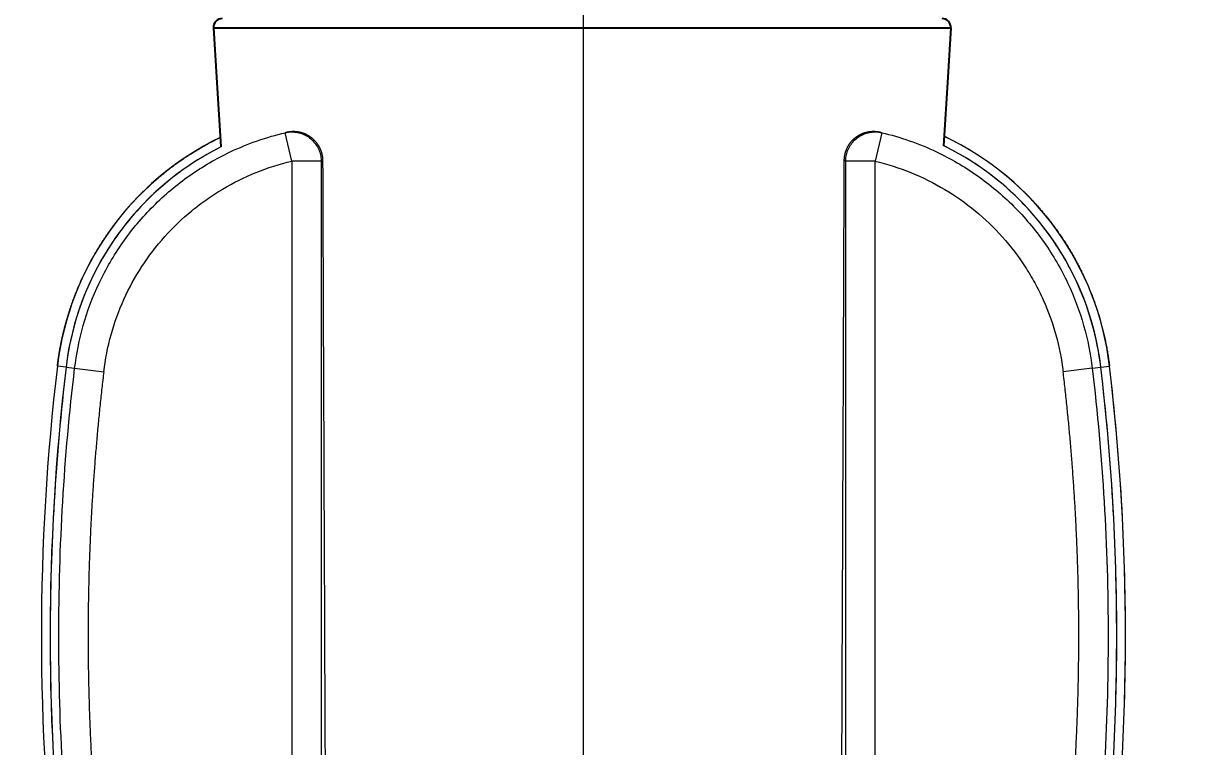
# Model space of a CAD drawing. Extents: x 0 to 3160, y 0 to 2315.
# Drawn here: x 2077.5 to 2117.23, y 812.48 to 837.17 of the extents above; entities that cross this region are included whole.
import ezdxf

# ---------------------------------------------------------------- set-up
doc = ezdxf.new("R2010")
doc.units = 0
doc.header["$LTSCALE"] = 4
doc.header["$MEASUREMENT"] = 0
doc.header["$PDMODE"] = 3
doc.header["$PDSIZE"] = -10
doc.linetypes.add('CENTER2', pattern=[28.575, 19.05, -3.175, 3.175, -3.175])
doc.layers.get('0').update_dxf_attribs({"linetype": 'CONTINUOUS'})
doc.layers.get('DEFPOINTS').update_dxf_attribs({"linetype": 'CONTINUOUS'})
doc.layers.add('1', color=7, linetype='CONTINUOUS', true_color=0xffffff)
doc.layers.add('Cneter', color=1, linetype='CENTER2', lineweight=13)
doc.layers.add('DEF_LAYER_ASSEM_MEMBER', color=7, linetype='CONTINUOUS')
doc.styles.add('Daelim Dimension', font='')
doc.styles.get('Daelim Dimension').set_extended_font_data('나눔고딕')
doc.dimstyles.new('DEFAULT', dxfattribs={"dimscale": 2, "dimtxt": 2, "dimasz": 2, "dimexe": 0, "dimexo": 2, "dimgap": 1, "dimtad": 1, "dimdec": 1, "dimzin": 9, "dimdsep": 46, "dimtxsty": 'Daelim Dimension', "dimcen": 0.5, "dimclrd": 252, "dimclre": 252, "dimclrt": 3, "dimadec": 1, "dimazin": 0, "dimtfac": 1, "dimtdec": 1, "dimtix": 1, "dimtmove": 0, "dimatfit": 3, "dimfxl": 1, "dimtolj": 1, "dimtzin": 1, "dimlwd": 9, "dimlwe": 9, "dimarcsym": 0})

# ---------------------------------------------------------------- blocks, each defined once
blk = doc.blocks.new('*D2')
at = {"color": 5, "lineweight": 9, "ltscale": 0.5, "transparency": 16777216}
for p, q in [((1741.296, 1336.079), (2418.23, 1336.079)), ((2416.23, 461.472), (2416.23, 1328.079)), ((2221.41, 453.472), (2418.23, 453.472))]:
    blk.add_line(p, q, dxfattribs=at)
at = {"color": 5, "ltscale": 0.5, "transparency": 16777216}
for points in [[(2414.897, 1328.079), (2417.563, 1328.079), (2416.23, 1336.079)], [(2414.897, 461.472), (2417.563, 461.472), (2416.23, 453.472)]]:
    blk.add_solid(points, dxfattribs=at)
at = {"layer": 'DEFPOINTS', "color": 0, "ltscale": 0.5, "transparency": 16777216}
for p in [(1737.296, 1336.079), (2416.23, 1336.079), (2217.41, 453.472)]:
    blk.add_point(p, dxfattribs=at)
at = {"color": 7, "ltscale": 0.5, "transparency": 16777216, "insert": (2400.525, 893.007), "char_height": 20, "attachment_point": 5, "rotation": 90, "style": 'Daelim Dimension'}
blk.add_mtext('\\A1;(1140)', dxfattribs=at)

msp = doc.modelspace()

# ---------------------------------------------------------------- linework, layer by layer
at = {"layer": '1', "color": 7, "linetype": 'Continuous', "lineweight": 13}
for p, q in [((2086.661, 832.46), (2086.432, 833.433)), ((2106.788, 833.433), (2106.559, 832.46)), ((2086.661, 832.46), (2086.661, 800.051)), ((2087.659, 832.46), (2086.661, 832.46)), ((2087.659, 832.46), (2087.709, 832.48)), ((2087.659, 832.46), (2087.659, 800.051)), ((2105.56, 832.46), (2105.51, 832.48)), ((2105.56, 800.051), (2105.56, 832.46)), ((2106.559, 832.46), (2105.56, 832.46)), ((2106.559, 800.051), (2106.559, 832.46)), ((2078.953, 825.425), (2078.657, 825.461)), ((2078.954, 825.425), (2078.953, 825.425)), ((2078.956, 825.425), (2079.248, 825.39)), ((2079.248, 825.39), (2080.241, 825.272)), ((2113.972, 825.39), (2112.979, 825.272)), ((2113.972, 825.39), (2114.264, 825.425)), ((2114.266, 825.425), (2114.562, 825.461)), ((2114.266, 825.425), (2114.266, 825.425))]:
    msp.add_line(p, q, dxfattribs=at)
at = {"layer": '1', "color": 7, "linetype": 'Continuous', "lineweight": 18}
for centre, radius, start, end in [((2088.585, 824.28), 9.998, 115.9375, 173.2182), ((2104.634, 824.28), 9.998, 6.7818, 64.6239), ((2156.063, 816.255), 77.951, 173.21815, 186.78185), ((2037.157, 816.255), 77.951, 0, 6.78185), ((2037.157, 816.255), 77.951, 353.21815, 0)]:
    msp.add_arc(centre, radius, start, end, dxfattribs=at)
at = {"layer": '1', "color": 7, "linetype": 'Continuous', "lineweight": 13}
for centre, radius, start, end in [((2088.585, 824.28), 9.7, 116.6663, 173.2182), ((2104.634, 824.28), 9.7, 6.7818, 63.9154), ((2156.063, 816.255), 77.653, 173.21815, 186.78185), ((2037.157, 816.255), 77.653, 353.21815, 6.78185), ((2037.157, 816.255), 77.951, 353.21815, 6.78185)]:
    msp.add_arc(centre, radius, start, end, dxfattribs=at)
at = {"layer": '1', "color": 7, "linetype": 'Continuous', "lineweight": 18}
for points, knots in [([(2078.658, 825.463), (2078.66, 825.48), (2078.664, 825.515), (2078.671, 825.567), (2078.678, 825.619), (2078.685, 825.671), (2078.692, 825.723), (2078.7, 825.774), (2078.708, 825.826), (2078.716, 825.878), (2078.725, 825.93), (2078.734, 825.982), (2078.743, 826.033), (2078.752, 826.085), (2078.762, 826.137), (2078.771, 826.188), (2078.782, 826.24), (2078.792, 826.291), (2078.803, 826.343), (2078.814, 826.394), (2078.825, 826.445), (2078.836, 826.496), (2078.848, 826.548), (2078.86, 826.599), (2078.872, 826.65), (2078.885, 826.7), (2078.898, 826.751), (2078.911, 826.802), (2078.924, 826.853), (2078.938, 826.903), (2078.952, 826.954), (2078.966, 827.004), (2078.98, 827.054), (2078.995, 827.105), (2079.01, 827.155), (2079.025, 827.205), (2079.04, 827.255), (2079.056, 827.305), (2079.072, 827.354), (2079.088, 827.404), (2079.104, 827.453), (2079.121, 827.503), (2079.138, 827.552), (2079.155, 827.601), (2079.173, 827.65), (2079.19, 827.699), (2079.208, 827.748), (2079.226, 827.797), (2079.245, 827.845), (2079.263, 827.894), (2079.282, 827.942), (2079.301, 827.99), (2079.321, 828.038), (2079.34, 828.086), (2079.36, 828.134), (2079.38, 828.181), (2079.4, 828.229), (2079.421, 828.276), (2079.442, 828.323), (2079.462, 828.37), (2079.484, 828.417), (2079.505, 828.464), (2079.527, 828.511), (2079.548, 828.557), (2079.571, 828.603), (2079.593, 828.65), (2079.615, 828.696), (2079.638, 828.741), (2079.661, 828.787), (2079.684, 828.833), (2079.707, 828.878), (2079.731, 828.923), (2079.755, 828.968), (2079.779, 829.013), (2079.803, 829.058), (2079.827, 829.102), (2079.852, 829.146), (2079.876, 829.191), (2079.901, 829.234), (2079.926, 829.278), (2079.952, 829.322), (2079.977, 829.365), (2080.003, 829.409), (2080.029, 829.452), (2080.055, 829.494), (2080.081, 829.537), (2080.107, 829.58), (2080.134, 829.622), (2080.161, 829.664), (2080.188, 829.706), (2080.215, 829.748), (2080.242, 829.789), (2080.27, 829.831), (2080.297, 829.872), (2080.325, 829.913), (2080.353, 829.954), (2080.381, 829.994), (2080.409, 830.035), (2080.438, 830.075), (2080.466, 830.115), (2080.495, 830.154), (2080.524, 830.194), (2080.553, 830.233), (2080.582, 830.273), (2080.612, 830.312), (2080.641, 830.35), (2080.671, 830.389), (2080.7, 830.427), (2080.73, 830.465), (2080.76, 830.503), (2080.79, 830.541), (2080.821, 830.578), (2080.851, 830.616), (2080.882, 830.653), (2080.912, 830.69), (2080.943, 830.726), (2080.974, 830.763), (2081.005, 830.799), (2081.036, 830.835), (2081.067, 830.871), (2081.099, 830.906), (2081.13, 830.942), (2081.162, 830.977), (2081.193, 831.012), (2081.225, 831.047), (2081.257, 831.081), (2081.289, 831.116), (2081.321, 831.15), (2081.353, 831.183), (2081.386, 831.217), (2081.418, 831.251), (2081.45, 831.284), (2081.483, 831.317), (2081.524, 831.358), (2081.573, 831.407), (2081.632, 831.464), (2081.691, 831.521), (2081.751, 831.578), (2081.811, 831.634), (2081.873, 831.69), (2081.935, 831.745), (2081.997, 831.8), (2082.06, 831.855), (2082.124, 831.91), (2082.189, 831.964), (2082.254, 832.018), (2082.32, 832.071), (2082.386, 832.124), (2082.453, 832.177), (2082.521, 832.229), (2082.59, 832.281), (2082.659, 832.332), (2082.728, 832.383), (2082.799, 832.433), (2082.869, 832.483), (2082.941, 832.532), (2083.013, 832.581), (2083.086, 832.63), (2083.159, 832.678), (2083.233, 832.725), (2083.308, 832.772), (2083.383, 832.818), (2083.458, 832.863), (2083.535, 832.909), (2083.612, 832.953), (2083.689, 832.997), (2083.767, 833.04), (2083.845, 833.083), (2083.924, 833.125), (2084.004, 833.166), (2084.084, 833.207), (2084.153, 833.242), (2084.196, 833.263), (2084.212, 833.271)], [0, 0, 0, 0, 0.0045627, 0.0091262, 0.0136905, 0.0182554, 0.022821, 0.027387, 0.0319535, 0.0365204, 0.0410875, 0.0456548, 0.0502222, 0.0547897, 0.059357, 0.0639243, 0.0684913, 0.073058, 0.0776244, 0.0821902, 0.0867556, 0.0913203, 0.0958843, 0.1004475, 0.1050098, 0.1095712, 0.1141315, 0.1186907, 0.1232487, 0.1278055, 0.1323608, 0.1369148, 0.1414672, 0.146018, 0.1505671, 0.1551144, 0.1596599, 0.1642034, 0.168745, 0.1732844, 0.1778217, 0.1823567, 0.1868894, 0.1914196, 0.1959474, 0.2004726, 0.2049951, 0.2095149, 0.2140319, 0.218546, 0.2230572, 0.2275653, 0.2320702, 0.236572, 0.2410705, 0.2455656, 0.2500572, 0.2545454, 0.25903, 0.2635109, 0.267988, 0.2724614, 0.2769308, 0.2813963, 0.2858577, 0.290315, 0.2947681, 0.2992169, 0.3036614, 0.3081015, 0.3125371, 0.3169681, 0.3213945, 0.3258162, 0.3302331, 0.3346452, 0.3390523, 0.3434544, 0.3478515, 0.3522434, 0.3566302, 0.3610117, 0.3653878, 0.3697585, 0.3741238, 0.3784835, 0.3828376, 0.387186, 0.3915287, 0.3958656, 0.4001966, 0.4045217, 0.4088407, 0.4131537, 0.4174606, 0.4217613, 0.4260557, 0.4303438, 0.4346256, 0.4389009, 0.4431696, 0.4474319, 0.4516875, 0.4559364, 0.4601786, 0.464414, 0.4686426, 0.4728642, 0.4770789, 0.4812865, 0.4854871, 0.4896806, 0.4938668, 0.4980458, 0.5022175, 0.5063819, 0.5105388, 0.5146883, 0.5188303, 0.5229648, 0.5270916, 0.5312108, 0.5353222, 0.5394259, 0.5435218, 0.5476099, 0.55169, 0.5557622, 0.5598265, 0.5638826, 0.5679307, 0.5719707, 0.5760024, 0.580026, 0.5871142, 0.5942278, 0.6013664, 0.6085299, 0.6157179, 0.6229303, 0.6301667, 0.6374269, 0.6447106, 0.6520175, 0.6593475, 0.6667, 0.674075, 0.6814721, 0.6888909, 0.6963312, 0.7037927, 0.711275, 0.7187778, 0.7263009, 0.7338438, 0.7414062, 0.7489879, 0.7565884, 0.7642074, 0.7718446, 0.7794995, 0.7871719, 0.7948614, 0.8025676, 0.8102901, 0.8180286, 0.8257826, 0.8335518, 0.8413359, 0.8491343, 0.8569468, 0.8647729, 0.8694271, 0.8694271, 0.8694271, 0.8694271]), ([(2086.488, 833.455), (2086.493, 833.456), (2086.504, 833.458), (2086.52, 833.462), (2086.536, 833.465), (2086.552, 833.467), (2086.568, 833.47), (2086.584, 833.472), (2086.6, 833.474), (2086.616, 833.475), (2086.631, 833.477), (2086.647, 833.478), (2086.663, 833.479), (2086.678, 833.479), (2086.694, 833.48), (2086.709, 833.48), (2086.724, 833.48), (2086.739, 833.479), (2086.754, 833.479), (2086.769, 833.478), (2086.784, 833.477), (2086.799, 833.476), (2086.814, 833.474), (2086.828, 833.473), (2086.843, 833.471), (2086.857, 833.469), (2086.871, 833.467), (2086.885, 833.464), (2086.899, 833.462), (2086.913, 833.459), (2086.926, 833.456), (2086.94, 833.453), (2086.953, 833.449), (2086.967, 833.446), (2086.98, 833.442), (2086.993, 833.439), (2087.006, 833.435), (2087.018, 833.431), (2087.031, 833.427), (2087.043, 833.422), (2087.056, 833.418), (2087.068, 833.413), (2087.08, 833.408), (2087.092, 833.404), (2087.104, 833.399), (2087.115, 833.394), (2087.127, 833.388), (2087.138, 833.383), (2087.149, 833.378), (2087.16, 833.372), (2087.171, 833.367), (2087.181, 833.361), (2087.192, 833.355), (2087.202, 833.35), (2087.213, 833.344), (2087.223, 833.338), (2087.233, 833.332), (2087.243, 833.326), (2087.252, 833.319), (2087.262, 833.313), (2087.271, 833.307), (2087.28, 833.301), (2087.289, 833.294), (2087.298, 833.288), (2087.307, 833.281), (2087.316, 833.275), (2087.324, 833.268), (2087.338, 833.257), (2087.357, 833.242), (2087.38, 833.221), (2087.403, 833.2), (2087.425, 833.178), (2087.447, 833.155), (2087.467, 833.132), (2087.487, 833.108), (2087.506, 833.083), (2087.525, 833.058), (2087.542, 833.033), (2087.559, 833.007), (2087.575, 832.98), (2087.59, 832.953), (2087.604, 832.925), (2087.618, 832.898), (2087.63, 832.869), (2087.642, 832.841), (2087.652, 832.812), (2087.662, 832.782), (2087.671, 832.753), (2087.679, 832.723), (2087.686, 832.693), (2087.692, 832.663), (2087.698, 832.633), (2087.702, 832.602), (2087.705, 832.572), (2087.707, 832.541), (2087.709, 832.511), (2087.709, 832.49), (2087.709, 832.48)], [0, 0, 0, 0, 0.009216, 0.018382, 0.027497, 0.036562, 0.045576, 0.05454, 0.063454, 0.072317, 0.081129, 0.089891, 0.098602, 0.107263, 0.115874, 0.124434, 0.132943, 0.141402, 0.149811, 0.158169, 0.166476, 0.174733, 0.18294, 0.191096, 0.199201, 0.207256, 0.215261, 0.223215, 0.231119, 0.238972, 0.246774, 0.254526, 0.262228, 0.269879, 0.27748, 0.28503, 0.292529, 0.299979, 0.307377, 0.314726, 0.322024, 0.329271, 0.336468, 0.343614, 0.35071, 0.357756, 0.364751, 0.371696, 0.37859, 0.385434, 0.392227, 0.398971, 0.405663, 0.412305, 0.418897, 0.425439, 0.43193, 0.438371, 0.444761, 0.451101, 0.45739, 0.46363, 0.469819, 0.475957, 0.482045, 0.488083, 0.494071, 0.500008, 0.51743, 0.534838, 0.552232, 0.569613, 0.586981, 0.604335, 0.621675, 0.639003, 0.656317, 0.673618, 0.690907, 0.708182, 0.725445, 0.742696, 0.759933, 0.777158, 0.794371, 0.811572, 0.828761, 0.845937, 0.863102, 0.880254, 0.897395, 0.914525, 0.931642, 0.948749, 0.965844, 0.982927, 1, 1, 1, 1]), ([(2105.51, 832.48), (2105.51, 832.485), (2105.51, 832.495), (2105.511, 832.511), (2105.511, 832.526), (2105.512, 832.541), (2105.513, 832.556), (2105.514, 832.572), (2105.516, 832.587), (2105.518, 832.602), (2105.52, 832.618), (2105.522, 832.633), (2105.524, 832.648), (2105.527, 832.663), (2105.53, 832.678), (2105.533, 832.693), (2105.537, 832.708), (2105.54, 832.723), (2105.544, 832.738), (2105.548, 832.753), (2105.553, 832.768), (2105.557, 832.782), (2105.562, 832.797), (2105.567, 832.812), (2105.572, 832.826), (2105.578, 832.841), (2105.583, 832.855), (2105.589, 832.869), (2105.595, 832.883), (2105.602, 832.897), (2105.608, 832.911), (2105.615, 832.925), (2105.622, 832.939), (2105.629, 832.953), (2105.637, 832.966), (2105.644, 832.98), (2105.652, 832.993), (2105.66, 833.007), (2105.669, 833.02), (2105.677, 833.033), (2105.686, 833.046), (2105.695, 833.058), (2105.704, 833.071), (2105.713, 833.083), (2105.723, 833.096), (2105.732, 833.108), (2105.742, 833.12), (2105.752, 833.132), (2105.762, 833.143), (2105.773, 833.155), (2105.783, 833.166), (2105.794, 833.178), (2105.805, 833.189), (2105.816, 833.2), (2105.828, 833.21), (2105.839, 833.221), (2105.851, 833.231), (2105.863, 833.242), (2105.875, 833.252), (2105.888, 833.262), (2105.903, 833.274), (2105.919, 833.286), (2105.936, 833.298), (2105.953, 833.31), (2105.971, 833.322), (2105.99, 833.334), (2106.009, 833.345), (2106.028, 833.356), (2106.048, 833.367), (2106.069, 833.377), (2106.09, 833.387), (2106.112, 833.397), (2106.134, 833.406), (2106.156, 833.415), (2106.179, 833.424), (2106.203, 833.432), (2106.227, 833.439), (2106.252, 833.446), (2106.277, 833.452), (2106.303, 833.458), (2106.329, 833.463), (2106.355, 833.468), (2106.382, 833.472), (2106.41, 833.475), (2106.437, 833.477), (2106.465, 833.479), (2106.494, 833.48), (2106.523, 833.48), (2106.552, 833.479), (2106.581, 833.477), (2106.611, 833.475), (2106.641, 833.471), (2106.671, 833.467), (2106.701, 833.461), (2106.721, 833.457), (2106.732, 833.455)], [0, 0, 0, 0, 0.008534, 0.017071, 0.025611, 0.034154, 0.042699, 0.051248, 0.059799, 0.068353, 0.07691, 0.08547, 0.094033, 0.102599, 0.111168, 0.119739, 0.128314, 0.136892, 0.145472, 0.154056, 0.162643, 0.171232, 0.179825, 0.188421, 0.19702, 0.205621, 0.214226, 0.222835, 0.231446, 0.24006, 0.248678, 0.257298, 0.265922, 0.274549, 0.283179, 0.291813, 0.300449, 0.309089, 0.317732, 0.326378, 0.335028, 0.343681, 0.352337, 0.360996, 0.369659, 0.378325, 0.386994, 0.395667, 0.404343, 0.413023, 0.421705, 0.430392, 0.439081, 0.447774, 0.456471, 0.465171, 0.473874, 0.482581, 0.491291, 0.500005, 0.51124, 0.522655, 0.534249, 0.546023, 0.557975, 0.570106, 0.582417, 0.594907, 0.607577, 0.620425, 0.633454, 0.646661, 0.660048, 0.673615, 0.687361, 0.701286, 0.715391, 0.729676, 0.74414, 0.758784, 0.773608, 0.788611, 0.803794, 0.819156, 0.834698, 0.85042, 0.866322, 0.882403, 0.898664, 0.915104, 0.931724, 0.948524, 0.965503, 0.982662, 1, 1, 1, 1]), ([(2108.919, 833.313), (2108.932, 833.307), (2108.96, 833.293), (2109.004, 833.272), (2109.05, 833.25), (2109.096, 833.227), (2109.141, 833.204), (2109.187, 833.181), (2109.232, 833.158), (2109.277, 833.134), (2109.322, 833.111), (2109.367, 833.087), (2109.412, 833.062), (2109.456, 833.038), (2109.5, 833.014), (2109.545, 832.989), (2109.589, 832.964), (2109.632, 832.939), (2109.676, 832.913), (2109.719, 832.888), (2109.763, 832.862), (2109.806, 832.836), (2109.849, 832.81), (2109.891, 832.784), (2109.934, 832.758), (2109.976, 832.731), (2110.018, 832.704), (2110.06, 832.677), (2110.102, 832.65), (2110.143, 832.623), (2110.185, 832.596), (2110.226, 832.568), (2110.267, 832.54), (2110.308, 832.512), (2110.348, 832.484), (2110.389, 832.456), (2110.429, 832.427), (2110.469, 832.399), (2110.509, 832.37), (2110.548, 832.341), (2110.588, 832.312), (2110.627, 832.283), (2110.666, 832.254), (2110.704, 832.224), (2110.743, 832.195), (2110.781, 832.165), (2110.82, 832.135), (2110.857, 832.105), (2110.895, 832.075), (2110.933, 832.044), (2110.97, 832.014), (2111.007, 831.984), (2111.044, 831.953), (2111.081, 831.922), (2111.117, 831.891), (2111.153, 831.86), (2111.189, 831.829), (2111.225, 831.798), (2111.261, 831.766), (2111.296, 831.735), (2111.331, 831.703), (2111.366, 831.672), (2111.401, 831.64), (2111.435, 831.608), (2111.47, 831.576), (2111.504, 831.544), (2111.538, 831.512), (2111.571, 831.48), (2111.605, 831.447), (2111.638, 831.415), (2111.671, 831.382), (2111.712, 831.341), (2111.761, 831.292), (2111.818, 831.233), (2111.875, 831.174), (2111.932, 831.114), (2111.988, 831.054), (2112.044, 830.992), (2112.1, 830.931), (2112.155, 830.868), (2112.21, 830.805), (2112.264, 830.741), (2112.318, 830.676), (2112.372, 830.611), (2112.426, 830.545), (2112.479, 830.479), (2112.531, 830.412), (2112.583, 830.344), (2112.635, 830.276), (2112.686, 830.207), (2112.737, 830.137), (2112.787, 830.067), (2112.837, 829.996), (2112.887, 829.924), (2112.936, 829.852), (2112.984, 829.779), (2113.032, 829.706), (2113.079, 829.632), (2113.126, 829.557), (2113.172, 829.482), (2113.218, 829.407), (2113.263, 829.33), (2113.307, 829.254), (2113.351, 829.176), (2113.395, 829.098), (2113.437, 829.02), (2113.479, 828.941), (2113.521, 828.861), (2113.561, 828.781), (2113.602, 828.701), (2113.641, 828.62), (2113.68, 828.538), (2113.718, 828.456), (2113.755, 828.374), (2113.792, 828.291), (2113.828, 828.208), (2113.864, 828.124), (2113.898, 828.04), (2113.932, 827.955), (2113.965, 827.87), (2113.998, 827.785), (2114.029, 827.699), (2114.06, 827.613), (2114.09, 827.526), (2114.12, 827.439), (2114.148, 827.352), (2114.176, 827.265), (2114.203, 827.177), (2114.229, 827.088), (2114.255, 827), (2114.279, 826.911), (2114.303, 826.822), (2114.326, 826.733), (2114.349, 826.643), (2114.37, 826.554), (2114.39, 826.464), (2114.41, 826.373), (2114.429, 826.283), (2114.447, 826.192), (2114.464, 826.102), (2114.481, 826.011), (2114.496, 825.92), (2114.511, 825.828), (2114.525, 825.737), (2114.538, 825.646), (2114.55, 825.554), (2114.558, 825.493), (2114.561, 825.463)], [0.0415844, 0.0415844, 0.0415844, 0.0415844, 0.0456653, 0.0505311, 0.0553923, 0.0602488, 0.0651007, 0.0699477, 0.0747898, 0.079627, 0.0844591, 0.0892861, 0.0941079, 0.0989243, 0.1037355, 0.1085411, 0.1133413, 0.1181359, 0.1229248, 0.1277079, 0.1324853, 0.1372567, 0.1420222, 0.1467816, 0.151535, 0.1562821, 0.161023, 0.1657575, 0.1704857, 0.1752074, 0.1799225, 0.184631, 0.1893328, 0.1940279, 0.1987162, 0.2033976, 0.208072, 0.2127394, 0.2173997, 0.2220529, 0.2266989, 0.2313375, 0.2359689, 0.2405928, 0.2452092, 0.2498181, 0.2544195, 0.2590131, 0.2635991, 0.2681772, 0.2727475, 0.27731, 0.2818644, 0.2864109, 0.2909493, 0.2954795, 0.3000016, 0.3045154, 0.3090209, 0.3135181, 0.3180069, 0.3224872, 0.326959, 0.3314223, 0.3358769, 0.3403228, 0.3447601, 0.3491886, 0.3536082, 0.358019, 0.3624209, 0.3668138, 0.3745517, 0.3823172, 0.3901101, 0.3979302, 0.405777, 0.4136504, 0.42155, 0.4294757, 0.437427, 0.4454036, 0.4534053, 0.4614318, 0.4694827, 0.4775578, 0.4856565, 0.4937788, 0.5019241, 0.5100922, 0.5182827, 0.5264953, 0.5347295, 0.5429851, 0.5512617, 0.5595588, 0.5678761, 0.5762132, 0.5845698, 0.5929454, 0.6013397, 0.6097521, 0.6181824, 0.6266302, 0.6350949, 0.6435762, 0.6520737, 0.6605869, 0.6691154, 0.6776588, 0.6862166, 0.6947884, 0.7033737, 0.7119721, 0.7205832, 0.7292065, 0.7378415, 0.7464877, 0.7551448, 0.7638123, 0.7724896, 0.7811763, 0.7898719, 0.7985761, 0.8072882, 0.8160078, 0.8247345, 0.8334677, 0.842207, 0.8509519, 0.8597018, 0.8684565, 0.8772152, 0.8859776, 0.8947432, 0.9035114, 0.9122818, 0.921054, 0.9298274, 0.9386015, 0.9473758, 0.9561499, 0.9649233, 0.9736955, 0.982466, 0.9912343, 1, 1, 1, 1]), ([(2084.232, 832.945), (2083.81, 832.733), (2083.399, 832.488), (2082.551, 831.891), (2082.121, 831.53), (2081.329, 830.738), (2080.968, 830.307), (2080.329, 829.398), (2080.052, 828.919), (2079.355, 827.446), (2079.074, 826.417), (2078.956, 825.425)], [0.2669193, 0.2669193, 0.2669193, 0.2669193, 0.375, 0.375, 0.5, 0.5, 0.625, 0.625, 0.75, 0.75, 1, 1, 1, 1]), ([(2114.264, 825.425), (2114.146, 826.418), (2113.864, 827.448), (2113.165, 828.922), (2112.888, 829.401), (2112.249, 830.311), (2111.887, 830.741), (2111.095, 831.533), (2110.665, 831.894), (2109.791, 832.509), (2109.35, 832.768), (2108.899, 832.989)], [0, 0, 0, 0, 0.25, 0.25, 0.375, 0.375, 0.5, 0.5, 0.625, 0.625, 0.7403334, 0.7403334, 0.7403334, 0.7403334]), ([(2078.956, 825.425), (2078.595, 822.39), (2078.412, 819.323), (2078.412, 813.188), (2078.595, 810.121), (2078.956, 807.086)], [0, 0, 0, 0, 0.5, 0.5, 1, 1, 1, 1]), ([(2114.264, 807.086), (2114.625, 810.121), (2114.807, 813.188), (2114.807, 819.323), (2114.625, 822.39), (2114.264, 825.425)], [0, 0, 0, 0, 0.5, 0.5, 1, 1, 1, 1])]:
    msp.add_open_spline(points, degree=3, knots=knots, dxfattribs=at)
at = {"layer": '1', "color": 7, "linetype": 'Continuous', "lineweight": 13}
for points, degree, knots in [([(2079.248, 825.39), (2079.362, 826.352), (2079.635, 827.35), (2080.311, 828.778), (2080.58, 829.242), (2081.199, 830.124), (2081.549, 830.542), (2082.317, 831.31), (2082.734, 831.661), (2083.616, 832.281), (2084.08, 832.551), (2085.17, 833.067), (2085.802, 833.284), (2086.432, 833.433)], 3, [0, 0, 0, 0, 0.274507, 0.274507, 0.41176, 0.41176, 0.549014, 0.549014, 0.686267, 0.686267, 0.823521, 0.823521, 1, 1, 1, 1]), ([(2086.432, 833.433), (2086.467, 833.442), (2086.504, 833.448), (2086.581, 833.457), (2086.62, 833.46), (2086.661, 833.46)], 3, [0, 0, 0, 0, 0.5, 0.5, 1, 1, 1, 1]), ([(2086.661, 833.46), (2086.722, 833.46), (2086.786, 833.454), (2086.914, 833.429), (2086.979, 833.41), (2087.104, 833.358), (2087.165, 833.325), (2087.279, 833.247), (2087.333, 833.202), (2087.428, 833.102), (2087.47, 833.048), (2087.542, 832.934), (2087.571, 832.875), (2087.617, 832.754), (2087.633, 832.694), (2087.654, 832.574), (2087.659, 832.516), (2087.659, 832.46)], 3, [0, 0, 0, 0, 0.125, 0.125, 0.25, 0.25, 0.375, 0.375, 0.5, 0.5, 0.625, 0.625, 0.75, 0.75, 0.875, 0.875, 1, 1, 1, 1]), ([(2105.56, 832.46), (2105.56, 832.516), (2105.565, 832.574), (2105.586, 832.694), (2105.602, 832.754), (2105.648, 832.875), (2105.678, 832.934), (2105.749, 833.048), (2105.791, 833.102), (2105.887, 833.202), (2105.94, 833.247), (2106.054, 833.325), (2106.115, 833.358), (2106.241, 833.41), (2106.305, 833.429), (2106.433, 833.454), (2106.497, 833.46), (2106.559, 833.46)], 3, [0, 0, 0, 0, 0.125, 0.125, 0.25, 0.25, 0.375, 0.375, 0.5, 0.5, 0.625, 0.625, 0.75, 0.75, 0.875, 0.875, 1, 1, 1, 1]), ([(2106.559, 833.46), (2106.599, 833.46), (2106.638, 833.457), (2106.715, 833.448), (2106.752, 833.442), (2106.788, 833.433)], 3, [0, 0, 0, 0, 0.5, 0.5, 1, 1, 1, 1]), ([(2106.788, 833.433), (2107.416, 833.285), (2108.047, 833.068), (2109.136, 832.552), (2109.6, 832.283), (2110.482, 831.663), (2110.899, 831.313), (2111.667, 830.545), (2112.018, 830.128), (2112.637, 829.246), (2112.907, 828.781), (2113.584, 827.352), (2113.857, 826.353), (2113.972, 825.39)], 3, [0, 0, 0, 0, 0.176378, 0.176378, 0.313648, 0.313648, 0.450918, 0.450918, 0.588189, 0.588189, 0.725459, 0.725459, 1, 1, 1, 1]), ([(2080.241, 825.272), (2080.292, 825.701), (2080.375, 826.121), (2080.605, 826.949), (2080.753, 827.356), (2081.105, 828.132), (2081.309, 828.505), (2081.774, 829.22), (2082.038, 829.565), (2082.608, 830.202), (2082.915, 830.497), (2083.408, 830.902), (2083.578, 831.032), (2083.928, 831.278), (2084.11, 831.396), (2085.033, 831.943), (2085.821, 832.262), (2086.661, 832.46)], 3, [0, 0, 0, 0, 0.125, 0.125, 0.25, 0.25, 0.375, 0.375, 0.5, 0.5, 0.625, 0.625, 0.6875, 0.6875, 0.75, 0.75, 1, 1, 1, 1]), ([(2087.709, 832.48), (2087.73, 827.06), (2087.752, 821.642), (2087.797, 810.807), (2087.82, 805.391), (2087.845, 799.978)], 3, [0, 0, 0, 0, 0.5, 0.5, 1, 1, 1, 1]), ([(2105.375, 799.978), (2105.399, 805.391), (2105.423, 810.807), (2105.468, 821.642), (2105.489, 827.06), (2105.51, 832.48)], 3, [0, 0, 0, 0, 0.5, 0.5, 1, 1, 1, 1]), ([(2106.559, 832.46), (2106.978, 832.361), (2107.387, 832.231), (2108.184, 831.909), (2108.571, 831.716), (2109.303, 831.279), (2109.651, 831.035), (2110.309, 830.492), (2110.622, 830.191), (2111.191, 829.553), (2111.449, 829.215), (2111.797, 828.679), (2111.906, 828.496), (2112.112, 828.12), (2112.208, 827.926), (2112.649, 826.948), (2112.877, 826.129), (2112.979, 825.272)], 3, [0, 0, 0, 0, 0.125, 0.125, 0.25, 0.25, 0.375, 0.375, 0.5, 0.5, 0.625, 0.625, 0.6875, 0.6875, 0.75, 0.75, 1, 1, 1, 1]), ([(2079.248, 807.12), (2078.888, 810.144), (2078.706, 813.2), (2078.706, 819.311), (2078.888, 822.367), (2079.248, 825.39)], 3, [0, 0, 0, 0, 0.5, 0.5, 1, 1, 1, 1]), ([(2113.972, 825.39), (2114.331, 822.367), (2114.513, 819.311), (2114.513, 813.2), (2114.331, 810.144), (2113.972, 807.12)], 3, [0, 0, 0, 0, 0.5, 0.5, 1, 1, 1, 1]), ([(2114.525, 825.458), (2114.531, 825.459), (2114.536, 825.459), (2114.548, 825.461), (2114.553, 825.462), (2114.56, 825.462), (2114.561, 825.463), (2114.561, 825.463)], 3, [0, 0, 0, 0, 0.234045, 0.234045, 0.617022, 0.617022, 1, 1, 1, 1]), ([(2080.241, 825.272), (2079.706, 820.778), (2079.706, 816.252), (2079.707, 811.73), (2080.241, 807.239)], 2, [0, 0, 0, 0.5, 0.5, 1, 1, 1]), ([(2112.979, 807.239), (2113.513, 811.732), (2113.513, 816.259), (2113.513, 820.781), (2112.979, 825.272)], 2, [0, 0, 0, 0.5, 0.5, 1, 1, 1])]:
    msp.add_open_spline(points, degree=degree, knots=knots, dxfattribs=at)
for points in [[(2086.488, 833.455), (2086.469, 833.448), (2086.45, 833.44), (2086.432, 833.433)], [(2106.788, 833.433), (2106.769, 833.44), (2106.75, 833.448), (2106.732, 833.455)]]:
    msp.add_open_spline(points, degree=3, dxfattribs=at)
at = {"layer": 'Cneter', "lineweight": 5, "ltscale": 0.5}
msp.add_line((2096.61, 456.97), (2096.61, 1279.718), dxfattribs=at)
at = {"layer": 'DEF_LAYER_ASSEM_MEMBER', "color": 7, "linetype": 'Continuous'}
for p, q in [((2083.984, 837.007), (2084.087, 835.326)), ((2109.145, 837.007), (2109.042, 835.326)), ((2084.087, 835.326), (2084.232, 832.945)), ((2109.042, 835.326), (2108.899, 832.989))]:
    msp.add_line(p, q, dxfattribs=at)
at = {"layer": 'DEF_LAYER_ASSEM_MEMBER', "color": 9, "linetype": 'Continuous'}
msp.add_line((2083.984, 837.007), (2109.145, 837.007), dxfattribs=at)
at = {"layer": 'DEF_LAYER_ASSEM_MEMBER', "color": 7, "linetype": 'Continuous'}
for centre, start, end in [((2084.283, 837.026), 90, 183.5), ((2108.845, 837.026), 356.5, 90)]:
    msp.add_arc(centre, 0.3, start, end, dxfattribs=at)

# ---------------------------------------------------------------- dimensions: what is measured, and where the dimension line sits
at = {"color": 5, "ltscale": 0.5}
dim = msp.add_linear_dim(base=(2416.23, 1336.079), p1=(2217.41, 453.472), p2=(1737.296, 1336.079), angle=90, text='(1140)', dimstyle='DEFAULT', override={"dimtxt": 10, "dimasz": 4, "dimexe": 1, "dimdec": 0, "dimclrd": 5, "dimclre": 5, "dimclrt": 7}, dxfattribs=at)
dim.commit()
dim.dimension.update_dxf_attribs({"geometry": '*D2', "text_midpoint": (2416.23, 893.007), "dimtype": 160})

doc.saveas('drawing.dxf')
